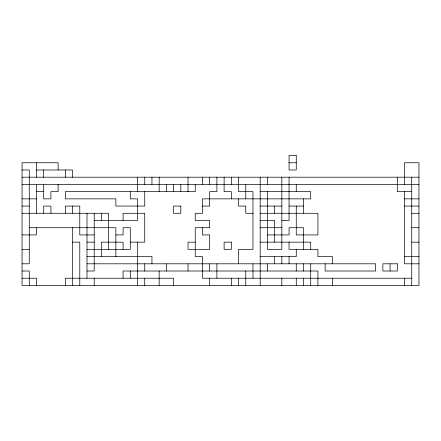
<?xml version="1.0" encoding="UTF-8"?>
<svg xmlns="http://www.w3.org/2000/svg" width="441" height="441" viewBox="0 0 441 441"><rect width="100%" height="100%" fill="white"/><g stroke="black" fill="none" stroke-linecap="round" stroke-linejoin="round"><path stroke-width="0.66" d="M289.053 162.768L296.269 162.768M22.05 169.983L29.266 169.983L29.266 263.801L22.05 263.801M36.482 169.983L72.567 169.983L72.567 177.199M22.05 177.199L418.95 177.199M22.05 184.421L418.95 184.421M36.482 191.637L43.698 191.637M260.19 191.637L310.707 191.637L310.707 198.852L202.458 198.852L202.458 213.284L195.242 213.284L195.242 220.5L209.673 220.5L209.673 227.716L195.242 227.716L195.242 256.579L202.458 256.579L202.458 278.232L411.734 278.232M411.734 191.637L397.302 191.637L397.302 177.199M22.05 198.852L36.482 198.852M404.518 198.852L418.95 198.852M22.05 206.068L29.266 206.068M202.458 206.068L209.673 206.068L209.673 191.637L216.889 191.637L216.889 177.199M260.19 206.068L281.838 206.068M289.053 206.068L303.491 206.068M404.518 206.068L418.95 206.068M22.05 213.284L108.646 213.284L108.646 249.363M252.974 213.284L245.758 213.284L245.758 206.068L238.542 206.068L238.542 198.852M260.19 213.284L317.922 213.284L317.922 234.932L296.269 234.932L296.269 206.068M411.734 213.284L418.95 213.284M94.214 220.5L137.509 220.5L137.509 198.852L130.293 198.852L130.293 191.637M260.19 220.5L274.622 220.5L274.622 242.148M281.838 220.5L289.053 220.5L289.053 177.199M29.266 227.716L115.862 227.716L115.862 256.579M260.19 227.716L281.838 227.716M411.734 227.716L418.95 227.716M22.05 234.932L36.482 234.932L36.482 227.716M94.214 234.932L79.782 234.932L79.782 206.068L65.351 206.068L65.351 213.284M115.862 234.932L123.078 234.932L123.078 227.716L130.293 227.716L130.293 249.363L86.998 249.363M267.406 234.932L289.053 234.932L289.053 227.716L303.491 227.716L303.491 249.363M72.567 242.148L79.782 242.148L79.782 285.448M86.998 242.148L94.214 242.148M130.293 242.148L144.731 242.148L144.731 213.284L123.078 213.284L123.078 220.5M195.242 242.148L188.026 242.148L188.026 249.363L209.673 249.363L209.673 234.932L202.458 234.932L202.458 227.716M260.19 242.148L310.707 242.148L310.707 249.363M411.734 242.148L418.95 242.148M22.05 249.363L29.266 249.363M86.998 256.579L151.947 256.579L151.947 263.801M260.19 256.579L296.269 256.579L296.269 249.363M404.518 256.579L418.95 256.579M86.998 263.801L375.649 263.801L375.649 271.017L325.138 271.017L325.138 263.801M418.95 263.801L404.518 263.801L404.518 191.637M22.05 271.017L29.266 271.017L29.266 285.448M86.998 271.017L94.214 271.017L94.214 213.284M22.05 278.232L36.482 278.232L36.482 285.448M411.734 177.199L411.734 285.448M404.518 184.421L404.518 162.768L418.95 162.768L418.95 285.448L22.05 285.448L22.05 162.768L58.129 162.768L58.129 169.983M404.518 278.232L404.518 285.448M390.087 263.801L390.087 271.017M332.354 263.801L332.354 256.579L317.922 256.579L317.922 249.363L289.053 249.363L289.053 242.148M332.354 278.232L332.354 285.448M317.922 285.448L317.922 271.017L123.078 271.017L123.078 278.232M310.707 263.801L310.707 285.448M303.491 198.852L303.491 213.284M303.491 263.801L303.491 271.017M303.491 278.232L303.491 285.448M296.269 184.421L296.269 191.637M296.269 263.801L296.269 271.017M296.269 278.232L296.269 285.448M289.053 256.579L289.053 263.801M281.838 177.199L281.838 249.363L267.406 249.363L267.406 191.637M281.838 256.579L281.838 263.801M281.838 278.232L281.838 285.448M274.622 206.068L274.622 213.284M274.622 256.579L274.622 263.801M267.406 177.199L267.406 184.421M267.406 263.801L267.406 271.017M260.19 177.199L260.19 285.448M252.974 263.801L252.974 278.232M245.758 184.421L245.758 198.852M245.758 271.017L245.758 285.448M238.542 177.199L238.542 191.637L252.974 191.637L252.974 249.363L238.542 249.363L238.542 263.801M238.542 278.232L238.542 285.448M231.327 177.199L231.327 184.421M231.327 198.852L231.327 191.637L224.111 191.637L224.111 177.199M231.327 278.232L231.327 285.448M216.889 263.801L216.889 278.232M209.673 177.199L209.673 184.421M209.673 263.801L209.673 271.017M209.673 278.232L209.673 285.448M202.458 177.199L202.458 184.421M195.242 184.421L195.242 191.637L65.351 191.637L65.351 198.852L115.862 198.852L115.862 206.068L144.731 206.068L144.731 191.637M188.026 177.199L188.026 191.637M188.026 263.801L188.026 271.017M180.81 184.421L180.81 191.637M173.594 184.421L173.594 191.637M173.594 285.448L173.594 278.232L65.351 278.232L65.351 285.448M166.378 184.421L166.378 191.637M166.378 263.801L166.378 271.017M159.162 177.199L159.162 191.637M159.162 271.017L159.162 285.448M151.947 177.199L151.947 184.421M144.731 177.199L144.731 184.421M144.731 263.801L144.731 271.017M144.731 278.232L144.731 285.448M137.509 177.199L137.509 191.637M137.509 242.148L137.509 285.448M130.293 271.017L130.293 278.232M123.078 249.363L123.078 242.148L101.43 242.148L101.43 256.579M101.43 213.284L101.43 220.5M94.214 278.232L94.214 285.448M86.998 213.284L86.998 278.232M72.567 206.068L72.567 213.284M72.567 227.716L72.567 285.448M65.351 169.983L65.351 177.199M58.129 184.421L58.129 191.637L50.913 191.637L50.913 198.852L43.698 198.852L43.698 184.421M50.913 213.284L50.913 206.068L43.698 206.068L43.698 213.284M43.698 169.983L43.698 177.199M36.482 162.768L36.482 177.199M36.482 184.421L36.482 213.284M296.269 155.552L289.053 155.552L289.053 169.983L296.269 169.983L296.269 155.552M180.81 206.068L173.594 206.068L173.594 213.284L180.81 213.284L180.81 206.068M231.327 242.148L224.111 242.148L224.111 249.363L231.327 249.363L231.327 242.148M397.302 263.801L382.871 263.801L382.871 271.017L397.302 271.017L397.302 263.801"/></g></svg>
